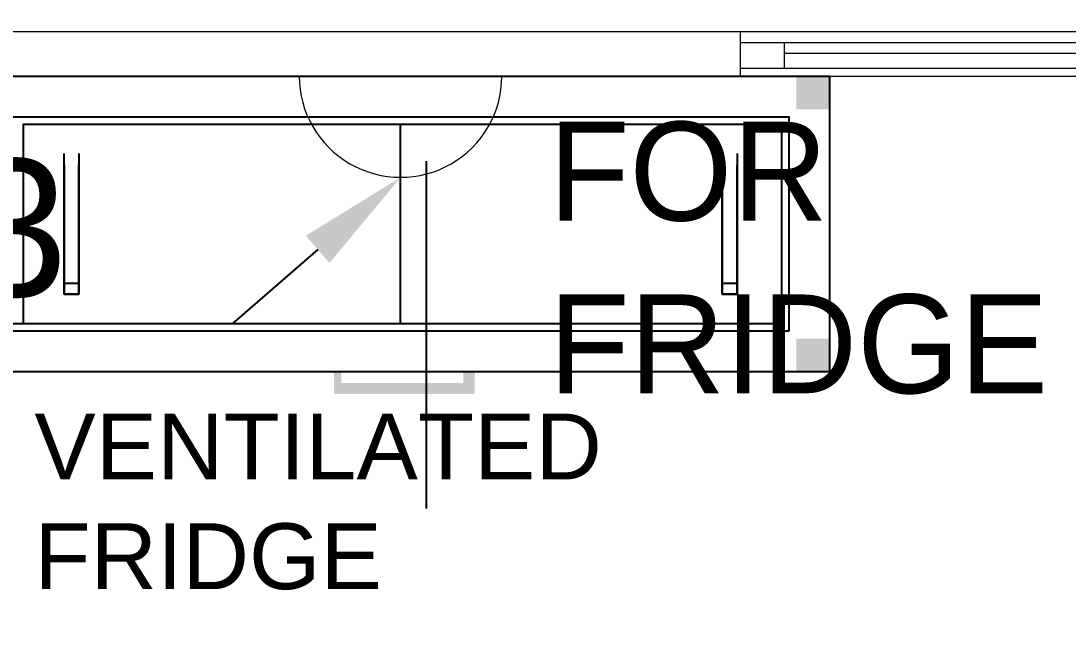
# Model space of a CAD drawing. Header units: metres. Extents: x 75097 to 220762, y -1557923 to -1361206.
# Drawn here: x 103763 to 105670, y -1378235 to -1377103 of the extents above; entities that cross this region are included whole.
import ezdxf
from ezdxf import colors
from ezdxf.entities.mleader import LeaderData, LeaderLine
from ezdxf.math import Vec2, Vec3

# ---------------------------------------------------------------- set-up
doc = ezdxf.new("R2010")
doc.units = ezdxf.units.M
doc.layers.get('0').update_dxf_attribs({"lineweight": 0})
for name, color, linetype in [('A-100 - Copy$0$PDF_Geometry', 8, 'Continuous'), ('A-100 - Copy$0$PDF_Solid Fills', 8, 'Continuous'), ('A-100 - Copy$0$PDF_Text', 8, 'Continuous')]:
    doc.layers.add(name, color=color, linetype=linetype)
doc.layers.add('E-POWR', color=7, linetype='Continuous', lineweight=9, true_color=0x4e7e3e)
doc.layers.add('E-POWR-IDEN _1-100_', color=7, linetype='Continuous', lineweight=9, true_color=0x4e7e3e)
doc.styles.add('A-100 - Copy$0$PDF Arial', font='arial.ttf')
doc.styles.add('Optima_5', font='', dxfattribs={"height": 3.001645})
doc.styles.get("Standard").update_dxf_attribs({"font": 'GOTHIC.TTF'})
doc.styles.get('Optima_5').set_extended_font_data('Optima')

# ---------------------------------------------------------------- blocks, each defined once
blk = doc.blocks.new('NORMAL SOCKET')
at = {"layer": 'E-POWR'}
for p, q in [((0, 307.7), (0, 615.4)), ((-307.7, 0), (307.7, 0))]:
    blk.add_line(p, q, dxfattribs=at)
blk.add_ellipse((0, 0), major_axis=(32.8, 305.9), ratio=1, start_param=4.81904, end_param=7.960633, dxfattribs=at)
blk = doc.blocks.new('A-100 - Copy$0$A$C02230961')
at = {"layer": 'A-100 - Copy$0$PDF_Geometry', "lineweight": 25}
h = blk.add_hatch(dxfattribs=at)
h.set_pattern_fill('ANGLE', color=256, scale=500)
h.set_pattern_definition([(0, (-1219317.64, -1092026.17), (0, 137.5), [100, -37.5]), (90, (-1219317.64, -1092026.17), (-137.5, 8e-15), [100, -37.5])])
h.paths.add_polyline_path([(10723.7, -4993.7), (11262.7, -4993.7), (11262.7, -4562.4), (10962.9, -4562.4), (10962.9, -4602.9), (10821.4, -4602.9), (10821.4, -4562.4), (10349.7, -4562.4), (10349.7, -4602.9), (10208.2, -4602.9), (10208.2, -4562.4), (10033, -4562.4), (10033, -4003.2), (9938.7, -4003.2), (9938.7, -4562.4), (9635.5, -4562.4), (9635.5, -4602.9), (9500.8, -4602.9), (9500.8, -4562.4), (9022.4, -4562.4), (9022.4, -4602.9), (8887.6, -4602.9), (8887.6, -4562.4), (8705.7, -4562.4), (8705.7, -5307.5), (8739.4, -5307.5), (8723.2, -5388.4), (9042.6, -5388.4), (9042.6, -5428.8), (9039.6, -5428.8, -0.375368), (8715.8, -5711.8, -0.39984), (9466.1, -6426), (9467.1, -6426), (9467.1, -6466.4), (9433.4, -6466.4), (9419.9, -6483.3, -0.414214), (9389.6, -6513.6), (9393, -6520.3), (9302, -6513.6, -0.599371), (9276.8, -6466.4), (8723.2, -6466.4), (8741.3, -6556.8), (10723.7, -6556.8)])
h.paths.add_polyline_path([(14436.9, -4636.6), (11970.2, -4636.6), (11970.2, -6461.7), (11336.8, -6461.7), (11336.8, -6630.9), (11262.7, -6630.9), (11262.7, -7372.1), (11262.7, -7439.5), (11336.8, -7439.5), (11336.8, -8355.8), (12536.8, -8355.8), (12536.8, -8066.1), (12516.6, -8066.1), (12531.4, -7992), (12536.8, -7992), (12536.8, -7318.2), (12530.1, -7318.2), (12516.6, -7250.8), (12536.8, -7250.8), (12536.8, -6967.8), (12516.6, -6967.8), (12532.8, -6887), (12536.8, -6887), (12536.8, -6219.9), (12530.1, -6219.9), (12516.6, -6145.8), (12536.8, -6145.8), (12536.8, -5761.8), (14436.9, -5761.8)])
h.paths.add_polyline_path([(12037, -7392.3), (12030.8, -7392.3), (12030.8, -7405.2, 0.414215)], flags=16)
h.paths.add_polyline_path([(12091.4, -7338.4), (12091.4, -7378.8), (11343.5, -7378.8), (11343.5, -7338.4), (11902.8, -7338.4), (11902.8, -7331.7), (11923, -7331.7), (11923, -7311.5), (12030.8, -7311.5), (12030.8, -7331.7), (12057.7, -7331.7)], flags=16)
h.paths.add_polyline_path([(11933.1, -7405.8), (12024.1, -7412.5), (11933.1, -7405.8, -0.517639), (11923.6, -7392.3), (11923, -7392.3), (11923, -7395.7, 0.414214)], flags=16)
h.paths.add_polyline_path([(11350.3, -7392.3), (11363.8, -7459.7), (11343.5, -7459.7), (11343.5, -7392.3)], flags=16)
h.paths.add_polyline_path([(2957.3, -10511.9), (2877.6, -10511.9), (2877.6, -10538.9), (2796.7, -10524.2), (2796.7, -11076.3, -0.599371), (2843.9, -11101.5), (2843.9, -11192.4), (2839.5, -11173.3, -0.584927), (2813.6, -11219.4), (2816.9, -11226.1), (2803.4, -11226.1), (2803.4, -11232.9), (2796.7, -11266.5), (2756.3, -11266.5), (2756.3, -11265.6, -0.39984), (2042.1, -10515.3, -0.381307), (1752.3, -10839.9), (1752.3, -10842.1), (1718.7, -10842.1), (1718.7, -10518.7), (1678.2, -10518.7), (1657.3, -10518.7), (1657.3, -10511.9), (-42.7, -10511.9), (-42.7, -11138.2), (-42.7, -12311.9), (2957.3, -12311.9)])
h.paths.add_polyline_path([(637.7, -11637.3), (2299.7, -11637.3), (2299.7, -11241.3), (637.7, -11241.3)], flags=24)
h.paths.add_polyline_path([(12347.4, -5213.9), (13381.6, -5213.9), (13381.6, -4916.9), (12347.4, -4916.9)], flags=24)
h.paths.add_polyline_path([(8700, -6312.9), (10212.7, -6312.9), (10212.7, -5593.3), (8700, -5593.3)], flags=9)
h.paths.add_polyline_path([(10170.8, -5243.1), (10170.8, -6572.5), (10710.4, -6572.5), (10710.4, -5243.1)], flags=9)
h.paths.add_polyline_path([(9375.1, -4957.7), (10990.8, -4957.7), (10990.8, -4660.8), (9375.1, -4660.8)], flags=24)
at = {"layer": 'A-100 - Copy$0$PDF_Solid Fills'}
for points in [[(4620.5, -10511.9), (4620.5, -10572.6), (4559.9, -10572.6), (4559.9, -10511.9)], [(4620.5, -10990.3), (4620.5, -11050.9), (4559.9, -11050.9), (4559.9, -10990.3)], [(3717.6, -11050.9), (3731.1, -11050.9), (3731.1, -11071.2), (3953.5, -11071.2), (3953.5, -11050.9), (3973.7, -11050.9), (3973.7, -11091.4), (3717.6, -11091.4)]]:
    blk.add_hatch(color=256, dxfattribs=at).paths.add_polyline_path(points)
at = {"color": 8}
blk.add_line((3057.3, -10511.9, -2.4), (5724.9, -10511.9, -2.4), dxfattribs=at)
at = {"layer": 'A-100 - Copy$0$PDF_Geometry', "lineweight": 5, "elevation": -2.4}
for points in [[(5731.6, -10531.5), (5731.6, -10431.1), (2857.3, -10431.1)], [(4457.5, -10431.1), (4457.5, -10511.9)], [(4457.5, -10450.7), (5657.5, -10450.7)], [(4538.4, -10497.9), (4538.4, -10450.7)], [(5582.7, -10471), (4538.4, -10471)], [(4457.5, -10497.9), (5657.5, -10497.9)], [(3057.3, -10511.9), (5657.5, -10511.9)]]:
    blk.add_lwpolyline(points, dxfattribs=at)
at = {"layer": 'A-100 - Copy$0$PDF_Geometry', "lineweight": 25, "elevation": -2.4}
for points in [[(4620.5, -11050.9), (3057.3, -11050.9), (3057.3, -10511.9), (4620.5, -10511.9)], [(4620.5, -11050.9), (3057.3, -11050.9), (3057.3, -10511.9), (4620.5, -10511.9)], [(4546.4, -10976.8), (3131.5, -10976.8), (3131.5, -10586), (4546.4, -10586)], [(4532.9, -10963.3), (3151.7, -10963.3), (3151.7, -10599.5), (4532.9, -10599.5)], [(3252.7, -10909.4), (3225.8, -10909.4), (3225.8, -10889.2), (3252.7, -10889.2)], [(4452.1, -10909.4), (4425.1, -10909.4), (4425.1, -10889.2), (4452.1, -10889.2)]]:
    blk.add_lwpolyline(points, close=True, dxfattribs=at)
for points in [[(3838.9, -10963.3), (3838.9, -10599.5)], [(3225.8, -10909.4), (3225.8, -10653.4)], [(3252.7, -10653.4), (3252.7, -10909.4)], [(4425.1, -10909.4), (4425.1, -10653.4)], [(4452.1, -10653.4), (4452.1, -10909.4)], [(3225.8, -10673.6), (3225.8, -10889.2), (3252.7, -10889.2), (3252.7, -10673.6)], [(4425.1, -10673.6), (4425.1, -10889.2), (4452.1, -10889.2), (4452.1, -10673.6)], [(3225.8, -10889.2), (3225.8, -10909.4), (3252.7, -10909.4), (3252.7, -10889.2)], [(4425.1, -10889.2), (4425.1, -10909.4), (4452.1, -10909.4), (4452.1, -10889.2)]]:
    blk.add_lwpolyline(points, dxfattribs=at)
at = {"layer": 'A-100 - Copy$0$PDF_Geometry', "elevation": -2.4}
blk.add_lwpolyline([(3885.5, -10666.9), (3885.5, -11300.2)], dxfattribs=at)
blk.add_lwpolyline([(3885.5, -10666.9), (3885.5, -11300.2)], dxfattribs=at)
at = {"layer": 'A-100 - Copy$0$PDF_Text', "insert": (3171.8, -11127, -2.4), "char_height": 120, "attachment_point": 1, "style": 'A-100 - Copy$0$PDF Arial'}
blk.add_mtext('VENTILATED \\PFRIDGE', dxfattribs=at)
blk = doc.blocks.new('A-100 - Copy')
blk.add_blockref('A-100 - Copy$0$A$C02230961', (100615.3, -1366691.8, 2.4))

msp = doc.modelspace()

# ---------------------------------------------------------------- block references
at = {"layer": 'E-POWR', "color": 85, "xscale": 0.6, "yscale": 0.6, "zscale": 0.6, "rotation": 180}
msp.add_blockref('NORMAL SOCKET', (104454.2, -1377203.7, 0), dxfattribs=at)

# ---------------------------------------------------------------- texts
at = {"layer": 'E-POWR-IDEN _1-100_', "insert": (104724.2, -1377287.1, 0), "char_height": 180.1, "width": 1276.833, "attachment_point": 1, "rotation": 360, "line_spacing_factor": 1.047943, "style": 'Optima_5'}
msp.add_mtext('FOR FRIDGE', dxfattribs=at)

# ---------------------------------------------------------------- leaders
at = {"layer": 'E-POWR'}
ml = msp.add_multileader_mtext('Standard', dxfattribs=at)
ml.set_content('#B3', color=256)
ml.set_leader_properties()
ml.build(insert=Vec2(0, 0))
ml.multileader.update_dxf_attribs({"text_right_attachment_type": 6, "dogleg_length": 200, "arrow_head_size": 200})
ctx = ml.context
ctx.base_point, ctx.char_height, ctx.arrow_head_size, ctx.landing_gap_size, ctx.plane_origin = Vec3(103148.7, -1377483.3, 0), 250, 200, 100, Vec3(98245.4, -1375120.6, 0)
ctx.right_attachment, ctx.text_align_type = 6, 2
notes = []
notes.append((ctx, [(1, (1, 1, 0), (104147.4, -1377655.2, 0), (-1, 0), 200, [(0, [(104454.2, -1377388.4, 0)], 0, [])])]))
ctx.mtext.insert, ctx.mtext.width, ctx.mtext.alignment, ctx.mtext.flow_direction = Vec3(103847.4, -1377355.2, 0), 1332.272, 3, 5
for ctx, leaders in notes:
    for number, flags, end, landing, length, lines in leaders:
        leader = LeaderData()
        leader.index, (leader.has_last_leader_line, leader.has_dogleg_vector, leader.attachment_direction) = number, flags
        leader.last_leader_point, leader.dogleg_vector, leader.dogleg_length = Vec3(end), Vec3(landing), length
        for number, points, colour, breaks in lines:
            line = LeaderLine()
            line.index, line.vertices, line.color, line.breaks = number, Vec3.list(points), colors.encode_raw_color(colour), breaks
            leader.lines.append(line)
        ctx.leaders.append(leader)

# ---------------------------------------------------------------- next in the draw order: block references
msp.add_blockref('A-100 - Copy', (0, 0))

doc.saveas('drawing.dxf')
